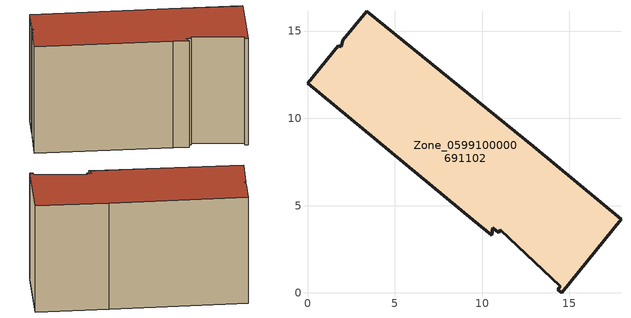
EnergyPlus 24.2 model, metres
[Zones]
Zone_0599100000691102
 floor ground (C_G): 10.61,3.73 10.54,3.3 9.46,4.19 0,12 1.77,14.17 1.94,14.1 2.02,14.47 3.39,16.14 12.94,8.41 17.95,4.23 14.57,0 14.33,0.19 14.48,0.39 11.03,3.61 10.95,3.46 z0
 wall outside (C_F): 3.39,16.14 2.02,14.47 1.94,14.1 1.77,14.17 0,12 9.46,4.19 10.54,3.3 10.61,3.73 10.95,3.46 11.03,3.61 14.48,0.39 14.33,0.19 14.57,0 17.95,4.23 12.94,8.41 3.39,16.14 z0:11.03
 roof outside (C_R): 10.54,3.3 10.61,3.73 10.95,3.46 11.03,3.61 14.48,0.39 14.33,0.19 14.57,0 17.95,4.23 12.94,8.41 3.39,16.14 2.02,14.47 1.94,14.1 1.77,14.17 0,12 9.46,4.19 z11.03
[BUILDING]
Pand.0599100000691102: North Axis=0; Terrain=City; Loads Convergence Tolerance Value=0.04; Temperature Convergence Tolerance Value=0.4; Solar Distribution=FullExterior; Maximum Number of Warmup Days=25; Minimum Number of Warmup Days=1
[Site:Location]
Rotterdam.The.Hague.AP_ZH_NLD Design_Conditions: Latitude=51.96; Longitude=4.45; Time Zone=1; Elevation=-4.5
[SITE:GROUNDTEMPERATURE:BUILDINGSURFACE]
18, 18, 18, 18, 18, 18, 18, 18, 18, 18, 18, 18
[MATERIAL] Thermal Absorptance=0.9; Solar Absorptance=0.7; Visible Absorptance=0.7
Name | Roughness | Thickness | Conductivity | Density | Specific Heat
G.TI.1946 | MediumSmooth | 0.15 | 1 | 540 | 1210
F.TI.1946 | Rough | 0.3 | 0.857143 | 1920 | 840
R.TI.1946 | MediumRough | 0.2 | 0.1 | 1500 | 1000
[CONSTRUCTION]
C_G: G.TI.1946
C_F: F.TI.1946
C_R: R.TI.1946
[ZONE]
Zone_0599100000691102: Type=1; Multiplier=1; Ceiling Height=Autocalculate; Volume=Autocalculate; Floor Area=autocalculate; Part of Total Floor Area=Yes
[ZONEINFILTRATION:DESIGNFLOWRATE]
Infil_Zone_0599100000691102: Zone or ZoneList or Space or SpaceList=Zone_0599100000691102; Schedule=AlwaysOn; Design Flow Rate Calculation Method=Flow/Area; Flow Rate per Floor Area=0.003; Constant Term Coefficient=1; Temperature Term Coefficient=0; Velocity Term Coefficient=0; Velocity Squared Term Coefficient=0
[HVACTEMPLATE:ZONE:IDEALLOADSAIRSYSTEM]
Zone_0599100000691102: Maximum Heating Supply Air Temperature=50; Minimum Cooling Supply Air Temperature=13; Maximum Heating Supply Air Humidity Ratio=0.0156; Minimum Cooling Supply Air Humidity Ratio=0.0077; Heating Limit=NoLimit; Cooling Limit=NoLimit; Dehumidification Control Type=ConstantSensibleHeatRatio; Cooling Sensible Heat Ratio=0.7; Dehumidification Setpoint=60; Humidification Control Type=None; Humidification Setpoint=30; Outdoor Air Method=None; Outdoor Air Flow Rate per Person=0.00944; Outdoor Air Flow Rate per Zone Floor Area=0; Outdoor Air Flow Rate per Zone=0; Demand Controlled Ventilation Type=None; Outdoor Air Economizer Type=NoEconomizer; Heat Recovery Type=None; Sensible Heat Recovery Effectiveness=0.7; Latent Heat Recovery Effectiveness=0.65
[ZONECONTROL:THERMOSTAT]
ThermostatControl_Zone_0599100000691102: Zone or ZoneList=Zone_0599100000691102; Control Type Schedule=DualSetpointControlType; Control 1=Thermostat_Zone_0599100000691102; Temperature Difference Between Cutout And Setpoint=0
[THERMOSTATSETPOINT:DUALSETPOINT]
Thermostat_Zone_0599100000691102: Heating Setpoint Temperature Schedule=HeatingSetpoint_Zone_0599100000691102; Cooling Setpoint Temperature Schedule=CoolingSetpoint_Zone_0599100000691102
[SCHEDULE:COMPACT]
HeatingSetpoint_Zone_0599100000691102: Through: 12/31, For: AllDays, Until: 24:00, 21
CoolingSetpoint_Zone_0599100000691102: Through: 12/31, For: AllDays, Until: 24:00, 24
DualSetpointControlType: Through: 12/31, For: AllDays, Until: 24:00, 4
AlwaysOn: Through: 12/31, For: AllDays, Until: 24:00, 1
